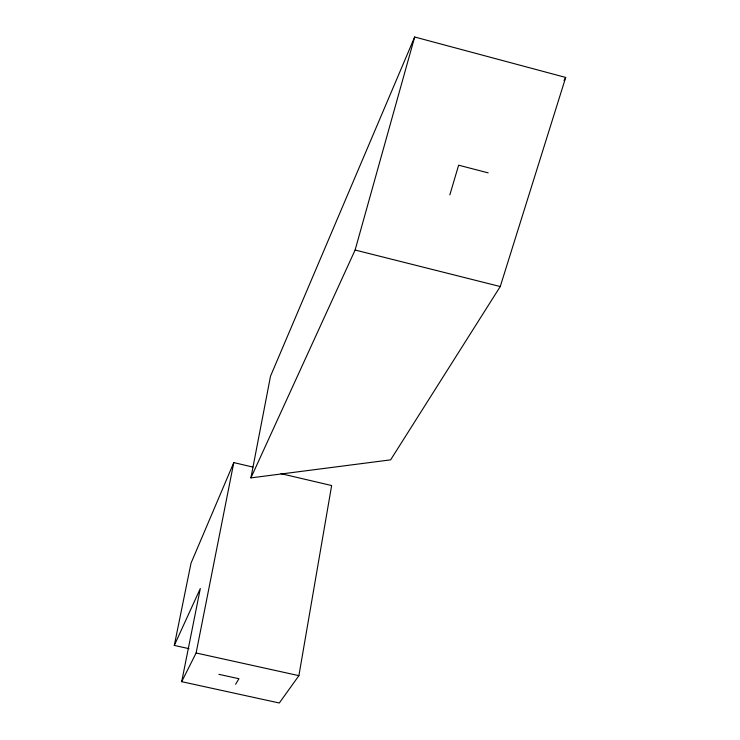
<?xml version="1.0" encoding="UTF-8"?>
<svg xmlns="http://www.w3.org/2000/svg" width="740" height="740" viewBox="0 0 740 740"><rect width="100%" height="100%" fill="white"/><g stroke="black" fill="none" stroke-linecap="round" stroke-linejoin="round"><path stroke-width="1.11" d="M188.959 648.656L174.298 645.419L200.309 588.531L181.689 681.679L279.313 703L298.895 675.657L331.64 485.542L281.024 473.674M250.916 477.883L270.526 376.142L414.678 37L565.702 77.45L500.249 286.546L390.628 459.855L250.916 477.883L355.117 250.028L414.678 37M181.689 681.679L196.119 652.985L233.785 462.593L252.904 467.079M174.298 645.419L191.022 563.177L233.785 462.593M449.846 194.842L458.634 165.196L488.178 172.864M563.982 80.447L565.702 77.45M235.588 684.278L238.955 678.737L218.901 674.334M196.119 652.985L298.895 675.657M355.117 250.028L500.249 286.546"/></g></svg>
